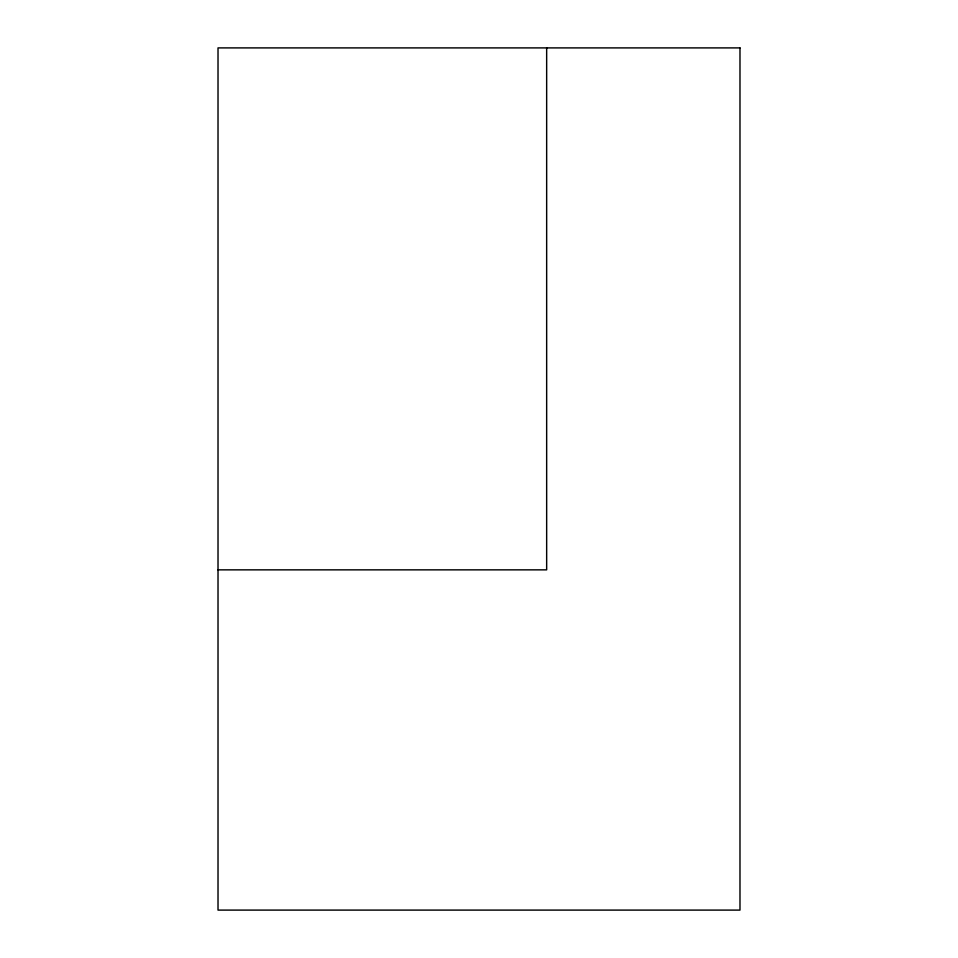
<?xml version="1.0" encoding="UTF-8"?>
<svg xmlns="http://www.w3.org/2000/svg" width="958" height="958" viewBox="0 0 958 958"><rect width="100%" height="100%" fill="white"/><g stroke="black" fill="none" stroke-linecap="round" stroke-linejoin="round"><path stroke-width="1.44" d="M218.017 569.854L546.659 569.854L546.659 47.9M739.983 47.9L218.017 47.9L218.017 910.1L739.983 910.1L739.983 47.9"/></g></svg>
